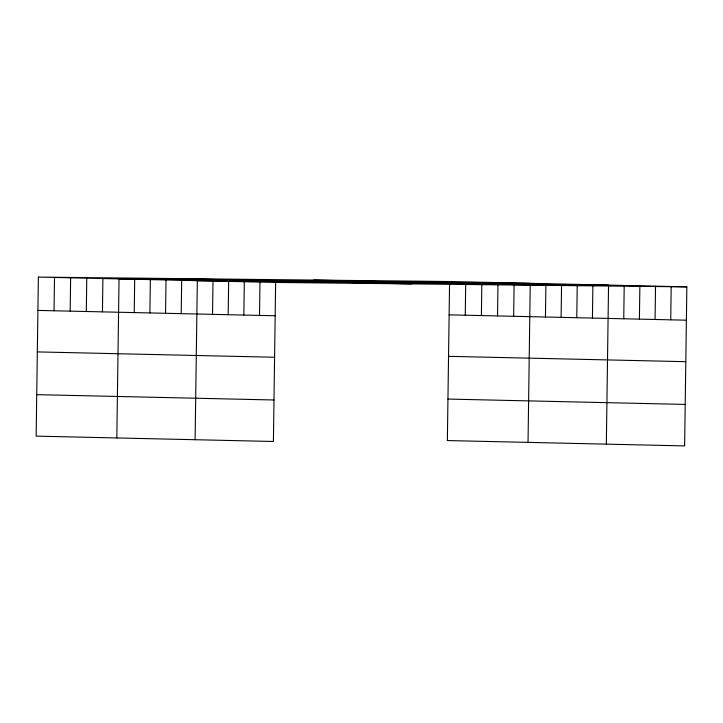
<?xml version="1.0" encoding="UTF-8"?>
<svg xmlns="http://www.w3.org/2000/svg" width="723" height="723" viewBox="0 0 723 723"><rect width="100%" height="100%" fill="white"/><g stroke="black" fill="none" stroke-linecap="round" stroke-linejoin="round"><path stroke-width="1.08" d="M38.373 277.09L36.15 436.132L273.411 441.482L275.635 282.44L38.373 277.09L449.589 281.518L686.85 286.868L684.627 445.91L447.365 440.56L449.561 283.741M54.035 310.773L54.505 277.451M70.176 311.143L70.637 277.813M86.308 311.505L86.769 278.183M102.44 311.866L102.91 278.545M116.819 437.948L119.042 278.906L530.257 283.335M134.234 312.58L134.695 279.259M149.896 312.932L150.357 279.611M165.549 313.294L166.019 279.964M181.211 313.646L181.681 280.316M195.12 439.72L197.334 280.678L608.549 285.097L606.335 444.148M212.535 314.351L212.996 281.03M228.188 314.704L228.658 281.383M243.85 315.056L244.311 281.735M259.512 315.409L259.973 282.087M465.26 315.201L465.693 284.103M481.391 315.571L481.825 284.464M497.523 315.933L497.957 284.826M513.655 316.294L514.107 284.085M528.034 442.377L530.239 284.446M545.449 317.008L545.919 283.687M561.111 317.361L561.563 285.151M576.773 317.713L577.234 284.392M592.426 318.075L592.896 284.745M623.75 318.78L624.211 285.458M639.403 319.132L639.873 285.811M655.065 319.485L655.535 286.163M670.727 319.837L671.188 286.516M275.635 282.44L686.85 286.868M313.89 280.054L551.152 285.404M174.071 278.554L411.333 283.904M449.119 314.839L686.389 320.19M37.903 310.411L275.165 315.761M448.54 356.331L685.802 361.681M37.325 351.902L274.586 357.252M447.944 399.069L685.205 404.419M36.728 394.65L273.99 399.991"/></g></svg>
